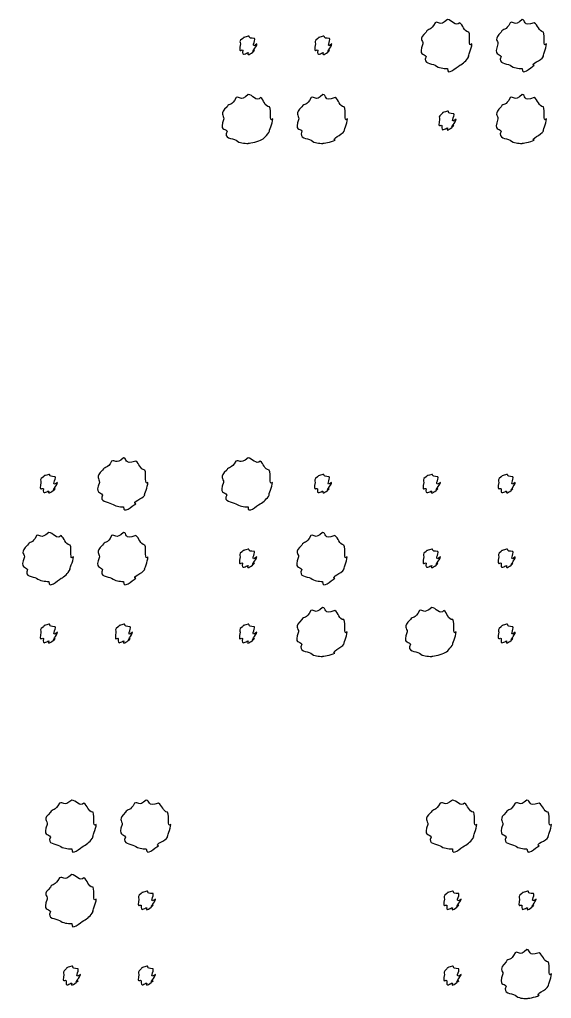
# Model space of a CAD drawing. Header units: millimetres. Extents: x -178 to -32, y 41 to 266.
# Drawn here: x -72.36 to -64.93, y 239.53 to 253.21 of the extents above; entities that cross this region are included whole.
import ezdxf

# ---------------------------------------------------------------- set-up
doc = ezdxf.new("R2010")
doc.units = ezdxf.units.MM
doc.layers.get('0').update_dxf_attribs({"linetype": 'CONTINUOUS'})

msp = doc.modelspace()

# ---------------------------------------------------------------- linework, layer by layer
at = {"color": 0}
for p, q in [((-66.3797, 253.214), (-66.3797, 253.214)), ((-65.338, 253.214), (-65.338, 253.214)), ((-69.1621, 252.983), (-69.1621, 252.983)), ((-68.1147, 252.983), (-68.1147, 252.983)), ((-69.1621, 252.167), (-69.1621, 252.167)), ((-68.12, 252.167), (-68.12, 252.167)), ((-65.338, 252.167), (-65.338, 252.167)), ((-66.3797, 251.936), (-66.3797, 251.936)), ((-70.9066, 247.088), (-70.9066, 247.088)), ((-69.166, 247.088), (-69.166, 247.088)), ((-71.9483, 246.856), (-71.9483, 246.856)), ((-68.1189, 246.856), (-68.1189, 246.856)), ((-66.6002, 246.856), (-66.6002, 246.856)), ((-65.5528, 246.856), (-65.5528, 246.856)), ((-71.9483, 246.046), (-71.9483, 246.046)), ((-70.9066, 246.046), (-70.9066, 246.046)), ((-68.1242, 246.046), (-68.1242, 246.046)), ((-69.166, 245.814), (-69.166, 245.814)), ((-66.6002, 245.814), (-66.6002, 245.814)), ((-65.5528, 245.814), (-65.5528, 245.814)), ((-68.1242, 244.999), (-68.1242, 244.999)), ((-66.6002, 244.999), (-66.6002, 244.999)), ((-71.9483, 244.767), (-71.9483, 244.767)), ((-70.9009, 244.767), (-70.9009, 244.767)), ((-69.166, 244.767), (-69.166, 244.767)), ((-65.5528, 244.767), (-65.5528, 244.767)), ((-71.6287, 242.307), (-71.6287, 242.307)), ((-70.587, 242.307), (-70.587, 242.307)), ((-66.3109, 242.307), (-66.3109, 242.307)), ((-65.2688, 242.307), (-65.2688, 242.307)), ((-71.6287, 241.265), (-71.6287, 241.265)), ((-70.5813, 241.034), (-70.5813, 241.034)), ((-66.3109, 241.034), (-66.3109, 241.034)), ((-65.2635, 241.034), (-65.2635, 241.034)), ((-65.2688, 240.218), (-65.2688, 240.218)), ((-71.6287, 239.987), (-71.6287, 239.987)), ((-70.5813, 239.987), (-70.5813, 239.987)), ((-66.3109, 239.987), (-66.3109, 239.987))]:
    msp.add_line(p, q, dxfattribs=at)
for points in [[(-66.3797, 253.214), (-66.5021, 253.107), (-66.4954, 253.199), (-66.5505, 253.17)], [(-66.2086, 253.17), (-66.2668, 253.107), (-66.3205, 253.214), (-66.3797, 253.214)], [(-65.338, 253.214), (-65.4509, 253.107), (-65.448, 253.199), (-65.5031, 253.17)], [(-65.1669, 253.17), (-65.338, 253.107), (-65.2787, 253.214), (-65.338, 253.214)], [(-66.5505, 253.17), (-66.6126, 253.049), (-66.6471, 253.096), (-66.6775, 253.038)], [(-66.082, 253.038), (-66.1607, 253.049), (-66.1564, 253.14), (-66.2086, 253.17)], [(-65.5031, 253.17), (-65.5613, 253.049), (-65.5997, 253.096), (-65.6301, 253.038)], [(-65.0402, 253.038), (-65.109, 253.049), (-65.1118, 253.14), (-65.1669, 253.17)], [(-69.239, 252.95), (-69.2997, 252.909), (-69.2722, 252.902), (-69.2722, 252.873)], [(-69.1621, 252.983), (-69.2556, 252.953), (-69.2171, 252.972), (-69.239, 252.95)], [(-69.0739, 252.95), (-69.1896, 252.953), (-69.1247, 252.983), (-69.1621, 252.983)], [(-69.0407, 252.873), (-69.1455, 252.791), (-69.0517, 252.928), (-69.0739, 252.95)], [(-68.1919, 252.95), (-68.2484, 252.909), (-68.2248, 252.902), (-68.2248, 252.873)], [(-68.1147, 252.983), (-68.2043, 252.953), (-68.1697, 252.972), (-68.1919, 252.95)], [(-68.0265, 252.95), (-68.138, 252.953), (-68.0773, 252.983), (-68.1147, 252.983)], [(-67.9933, 252.873), (-68.0939, 252.791), (-68.0043, 252.928), (-68.0265, 252.95)], [(-66.6775, 253.038), (-66.7889, 252.935), (-66.7216, 252.928), (-66.7216, 252.873)], [(-66.0379, 252.873), (-66.0986, 252.817), (-66.0516, 252.983), (-66.082, 253.038)], [(-65.6301, 253.038), (-65.7377, 252.935), (-65.6742, 252.928), (-65.6742, 252.873)], [(-64.9961, 252.873), (-65.0512, 252.817), (-65.0099, 252.983), (-65.0402, 253.038)], [(-69.2722, 252.873), (-69.2997, 252.725), (-69.2612, 252.807), (-69.239, 252.785)], [(-69.0739, 252.785), (-69.1455, 252.725), (-69.0407, 252.835), (-69.0407, 252.873)], [(-68.2248, 252.873), (-68.2484, 252.725), (-68.2138, 252.807), (-68.1919, 252.785)], [(-68.0265, 252.785), (-68.0939, 252.725), (-67.9933, 252.835), (-67.9933, 252.873)], [(-66.7216, 252.873), (-66.7889, 252.699), (-66.7064, 252.752), (-66.6775, 252.696)], [(-66.082, 252.696), (-66.0986, 252.699), (-66.0379, 252.809), (-66.0379, 252.873)], [(-65.6742, 252.873), (-65.7377, 252.699), (-65.659, 252.752), (-65.6301, 252.696)], [(-65.0402, 252.696), (-65.0512, 252.699), (-64.9961, 252.809), (-64.9961, 252.873)], [(-69.239, 252.785), (-69.2556, 252.681), (-69.191, 252.752), (-69.1621, 252.752)], [(-69.1621, 252.752), (-69.1896, 252.681), (-69.0958, 252.762), (-69.0739, 252.785)], [(-68.1919, 252.785), (-68.2043, 252.681), (-68.1436, 252.752), (-68.1147, 252.752)], [(-68.1147, 252.752), (-68.138, 252.681), (-68.0484, 252.762), (-68.0265, 252.785)], [(-66.6775, 252.696), (-66.7297, 252.593), (-66.6055, 252.604), (-66.5505, 252.575)], [(-66.2086, 252.575), (-66.1607, 252.593), (-66.1151, 252.644), (-66.082, 252.696)], [(-65.6301, 252.696), (-65.6795, 252.593), (-65.5585, 252.604), (-65.5031, 252.575)], [(-65.1669, 252.575), (-65.2276, 252.593), (-65.0692, 252.644), (-65.0402, 252.696)], [(-66.5505, 252.575), (-66.5021, 252.534), (-66.4376, 252.531), (-66.3797, 252.531)], [(-66.3797, 252.531), (-66.385, 252.417), (-66.264, 252.545), (-66.2086, 252.575)], [(-65.5031, 252.575), (-65.4509, 252.534), (-65.393, 252.531), (-65.338, 252.531)], [(-65.338, 252.531), (-65.338, 252.417), (-65.2223, 252.545), (-65.1669, 252.575)], [(-69.3328, 252.123), (-69.3949, 251.998), (-69.4291, 252.052), (-69.4595, 251.996)], [(-69.1621, 252.167), (-69.2845, 252.057), (-69.2778, 252.152), (-69.3328, 252.123)], [(-68.991, 252.123), (-69.0488, 252.057), (-69.1028, 252.167), (-69.1621, 252.167)], [(-68.8643, 251.996), (-68.9427, 251.998), (-68.9388, 252.093), (-68.991, 252.123)], [(-68.2854, 252.123), (-68.3433, 251.998), (-68.3821, 252.052), (-68.4124, 251.996)], [(-68.12, 252.167), (-68.2332, 252.057), (-68.2304, 252.152), (-68.2854, 252.123)], [(-67.9492, 252.123), (-68.12, 252.057), (-68.0607, 252.167), (-68.12, 252.167)], [(-67.8226, 251.996), (-67.8914, 251.998), (-67.8942, 252.093), (-67.9492, 252.123)], [(-65.5031, 252.123), (-65.5613, 251.998), (-65.5997, 252.052), (-65.6301, 251.996)], [(-65.338, 252.167), (-65.4509, 252.057), (-65.448, 252.152), (-65.5031, 252.123)], [(-65.1669, 252.123), (-65.338, 252.057), (-65.2787, 252.167), (-65.338, 252.167)], [(-65.0402, 251.996), (-65.109, 251.998), (-65.1118, 252.093), (-65.1669, 252.123)], [(-69.4595, 251.996), (-69.5713, 251.888), (-69.5036, 251.883), (-69.5036, 251.825)], [(-68.8202, 251.825), (-68.8809, 251.77), (-68.834, 251.941), (-68.8643, 251.996)], [(-68.4124, 251.996), (-68.5197, 251.888), (-68.4565, 251.883), (-68.4565, 251.825)], [(-67.7785, 251.825), (-67.8335, 251.77), (-67.7923, 251.941), (-67.8226, 251.996)], [(-65.6301, 251.996), (-65.7377, 251.888), (-65.6742, 251.883), (-65.6742, 251.825)], [(-64.9961, 251.825), (-65.0512, 251.77), (-65.0099, 251.941), (-65.0402, 251.996)], [(-66.457, 251.897), (-66.5173, 251.854), (-66.4898, 251.849), (-66.4898, 251.82)], [(-66.3797, 251.936), (-66.4732, 251.903), (-66.4348, 251.922), (-66.457, 251.897)], [(-66.2915, 251.897), (-66.4072, 251.903), (-66.3423, 251.936), (-66.3797, 251.936)], [(-66.2584, 251.82), (-66.3631, 251.737), (-66.2693, 251.875), (-66.2915, 251.897)], [(-69.5036, 251.825), (-69.5713, 251.649), (-69.4884, 251.706), (-69.4595, 251.655)], [(-68.8643, 251.655), (-68.8809, 251.649), (-68.8202, 251.762), (-68.8202, 251.825)], [(-68.4565, 251.825), (-68.5197, 251.649), (-68.4414, 251.706), (-68.4124, 251.655)], [(-67.8226, 251.655), (-67.8335, 251.649), (-67.7785, 251.762), (-67.7785, 251.825)], [(-66.4898, 251.82), (-66.5173, 251.674), (-66.4789, 251.757), (-66.457, 251.732)], [(-66.457, 251.732), (-66.4732, 251.627), (-66.4087, 251.699), (-66.3797, 251.699)], [(-66.3797, 251.699), (-66.4072, 251.627), (-66.3134, 251.71), (-66.2915, 251.732)], [(-66.2915, 251.732), (-66.3631, 251.674), (-66.2584, 251.787), (-66.2584, 251.82)], [(-65.6742, 251.825), (-65.7377, 251.649), (-65.659, 251.706), (-65.6301, 251.655)], [(-65.0402, 251.655), (-65.0512, 251.649), (-64.9961, 251.762), (-64.9961, 251.825)], [(-69.4595, 251.655), (-69.512, 251.546), (-69.3879, 251.561), (-69.3328, 251.528)], [(-68.991, 251.528), (-68.9427, 251.546), (-68.8975, 251.602), (-68.8643, 251.655)], [(-68.4124, 251.655), (-68.4618, 251.546), (-68.3405, 251.561), (-68.2854, 251.528)], [(-67.9492, 251.528), (-68.0099, 251.546), (-67.8515, 251.602), (-67.8226, 251.655)], [(-65.6301, 251.655), (-65.6795, 251.546), (-65.5585, 251.561), (-65.5031, 251.528)], [(-65.1669, 251.528), (-65.2276, 251.546), (-65.0692, 251.602), (-65.0402, 251.655)], [(-69.3328, 251.528), (-69.2845, 251.484), (-69.2199, 251.484), (-69.1621, 251.484)], [(-69.1621, 251.484), (-69.1674, 251.484), (-69.046, 251.497), (-68.991, 251.528)], [(-68.2854, 251.528), (-68.2332, 251.484), (-68.1754, 251.484), (-68.12, 251.484)], [(-68.12, 251.484), (-68.12, 251.484), (-68.0043, 251.497), (-67.9492, 251.528)], [(-65.5031, 251.528), (-65.4509, 251.484), (-65.393, 251.484), (-65.338, 251.484)], [(-65.338, 251.484), (-65.338, 251.484), (-65.2223, 251.497), (-65.1669, 251.528)], [(-71.072, 247.044), (-71.1299, 246.928), (-71.1683, 246.972), (-71.1987, 246.917)], [(-70.9066, 247.088), (-71.0195, 246.986), (-71.0166, 247.072), (-71.072, 247.044)], [(-70.7355, 247.044), (-70.9066, 246.986), (-70.8473, 247.088), (-70.9066, 247.088)], [(-70.6088, 246.917), (-70.6776, 246.928), (-70.6804, 247.013), (-70.7355, 247.044)], [(-69.3371, 247.044), (-69.3988, 246.928), (-69.4334, 246.972), (-69.4637, 246.917)], [(-69.166, 247.088), (-69.2887, 246.986), (-69.2817, 247.072), (-69.3371, 247.044)], [(-68.9952, 247.044), (-69.0531, 246.986), (-69.1067, 247.088), (-69.166, 247.088)], [(-68.8686, 246.917), (-68.9469, 246.928), (-68.9427, 247.013), (-68.9952, 247.044)], [(-71.1987, 246.917), (-71.3063, 246.818), (-71.2428, 246.804), (-71.2428, 246.746)], [(-70.5647, 246.746), (-70.6198, 246.699), (-70.5785, 246.862), (-70.6088, 246.917)], [(-69.4637, 246.917), (-69.5752, 246.818), (-69.5078, 246.804), (-69.5078, 246.746)], [(-68.8245, 246.746), (-68.8848, 246.699), (-68.8382, 246.862), (-68.8686, 246.917)], [(-72.0256, 246.823), (-72.0863, 246.787), (-72.0584, 246.775), (-72.0584, 246.746)], [(-71.9483, 246.856), (-72.0422, 246.832), (-72.0034, 246.845), (-72.0256, 246.823)], [(-71.8601, 246.823), (-71.9758, 246.832), (-71.9113, 246.856), (-71.9483, 246.856)], [(-71.827, 246.746), (-71.9317, 246.67), (-71.8379, 246.801), (-71.8601, 246.823)], [(-68.1958, 246.823), (-68.2523, 246.787), (-68.229, 246.775), (-68.229, 246.746)], [(-68.1189, 246.856), (-68.2082, 246.832), (-68.174, 246.845), (-68.1958, 246.823)], [(-68.0307, 246.823), (-68.1422, 246.832), (-68.0815, 246.856), (-68.1189, 246.856)], [(-67.9976, 246.746), (-68.0981, 246.67), (-68.0085, 246.801), (-68.0307, 246.823)], [(-66.6775, 246.823), (-66.7378, 246.787), (-66.7103, 246.775), (-66.7103, 246.746)], [(-66.6002, 246.856), (-66.6937, 246.832), (-66.6552, 246.845), (-66.6775, 246.823)], [(-66.512, 246.823), (-66.6277, 246.832), (-66.5628, 246.856), (-66.6002, 246.856)], [(-66.4789, 246.746), (-66.5836, 246.67), (-66.4898, 246.801), (-66.512, 246.823)], [(-65.6301, 246.823), (-65.6865, 246.787), (-65.6632, 246.775), (-65.6632, 246.746)], [(-65.5528, 246.856), (-65.6424, 246.832), (-65.6078, 246.845), (-65.6301, 246.823)], [(-65.4646, 246.823), (-65.5761, 246.832), (-65.5158, 246.856), (-65.5528, 246.856)], [(-65.4315, 246.746), (-65.532, 246.67), (-65.4427, 246.801), (-65.4646, 246.823)], [(-72.0584, 246.746), (-72.0863, 246.604), (-72.0475, 246.68), (-72.0256, 246.658)], [(-72.0256, 246.658), (-72.0422, 246.56), (-71.9772, 246.625), (-71.9483, 246.625)], [(-71.9483, 246.625), (-71.9758, 246.56), (-71.882, 246.636), (-71.8601, 246.658)], [(-71.8601, 246.658), (-71.9317, 246.604), (-71.827, 246.709), (-71.827, 246.746)], [(-71.2428, 246.746), (-71.3063, 246.578), (-71.2276, 246.625), (-71.1987, 246.57)], [(-70.6088, 246.57), (-70.6198, 246.578), (-70.5647, 246.683), (-70.5647, 246.746)], [(-69.5078, 246.746), (-69.5752, 246.578), (-69.4926, 246.625), (-69.4637, 246.57)], [(-68.8686, 246.57), (-68.8848, 246.578), (-68.8245, 246.683), (-68.8245, 246.746)], [(-68.229, 246.746), (-68.2523, 246.604), (-68.218, 246.68), (-68.1958, 246.658)], [(-68.1958, 246.658), (-68.2082, 246.56), (-68.1478, 246.625), (-68.1189, 246.625)], [(-68.1189, 246.625), (-68.1422, 246.56), (-68.0526, 246.636), (-68.0307, 246.658)], [(-68.0307, 246.658), (-68.0981, 246.604), (-67.9976, 246.709), (-67.9976, 246.746)], [(-66.7103, 246.746), (-66.7378, 246.604), (-66.6993, 246.68), (-66.6775, 246.658)], [(-66.6775, 246.658), (-66.6937, 246.56), (-66.6291, 246.625), (-66.6002, 246.625)], [(-66.6002, 246.625), (-66.6277, 246.56), (-66.5339, 246.636), (-66.512, 246.658)], [(-66.512, 246.658), (-66.5836, 246.604), (-66.4789, 246.709), (-66.4789, 246.746)], [(-65.6632, 246.746), (-65.6865, 246.604), (-65.6519, 246.68), (-65.6301, 246.658)], [(-65.6301, 246.658), (-65.6424, 246.56), (-65.5817, 246.625), (-65.5528, 246.625)], [(-65.5528, 246.625), (-65.5761, 246.56), (-65.4868, 246.636), (-65.4646, 246.658)], [(-65.4646, 246.658), (-65.532, 246.604), (-65.4315, 246.709), (-65.4315, 246.746)], [(-71.1987, 246.57), (-71.2484, 246.472), (-71.1271, 246.477), (-71.072, 246.448)], [(-70.7355, 246.448), (-70.7962, 246.472), (-70.6378, 246.517), (-70.6088, 246.57)], [(-69.4637, 246.57), (-69.5159, 246.472), (-69.3921, 246.477), (-69.3371, 246.448)], [(-68.9952, 246.448), (-68.9469, 246.472), (-68.9014, 246.517), (-68.8686, 246.57)], [(-71.072, 246.448), (-71.0195, 246.412), (-70.9616, 246.404), (-70.9066, 246.404)], [(-70.9066, 246.404), (-70.9066, 246.295), (-70.7909, 246.418), (-70.7355, 246.448)], [(-69.3371, 246.448), (-69.2887, 246.412), (-69.2238, 246.404), (-69.166, 246.404)], [(-69.166, 246.404), (-69.1716, 246.295), (-69.0503, 246.418), (-68.9952, 246.448)], [(-72.1191, 246.002), (-72.1812, 245.88), (-72.2157, 245.927), (-72.2461, 245.87)], [(-71.9483, 246.046), (-72.0711, 245.938), (-72.064, 246.031), (-72.1191, 246.002)], [(-71.7776, 246.002), (-71.8354, 245.938), (-71.8891, 246.046), (-71.9483, 246.046)], [(-71.6506, 245.87), (-71.7292, 245.88), (-71.725, 245.971), (-71.7776, 246.002)], [(-71.072, 246.002), (-71.1299, 245.88), (-71.1683, 245.927), (-71.1987, 245.87)], [(-70.9066, 246.046), (-71.0195, 245.938), (-71.0166, 246.031), (-71.072, 246.002)], [(-70.7355, 246.002), (-70.9066, 245.938), (-70.8473, 246.046), (-70.9066, 246.046)], [(-70.6088, 245.87), (-70.6776, 245.88), (-70.6804, 245.971), (-70.7355, 246.002)], [(-68.2897, 246.002), (-68.3475, 245.88), (-68.386, 245.927), (-68.4163, 245.87)], [(-68.1242, 246.046), (-68.2371, 245.938), (-68.2346, 246.031), (-68.2897, 246.002)], [(-67.9535, 246.002), (-68.1242, 245.938), (-68.0649, 246.046), (-68.1242, 246.046)], [(-67.8265, 245.87), (-67.8956, 245.88), (-67.8984, 245.971), (-67.9535, 246.002)], [(-72.2461, 245.87), (-72.3575, 245.766), (-72.2902, 245.759), (-72.2902, 245.704)], [(-71.6065, 245.704), (-71.6672, 245.649), (-71.6202, 245.814), (-71.6506, 245.87)], [(-71.1987, 245.87), (-71.3063, 245.766), (-71.2428, 245.759), (-71.2428, 245.704)], [(-70.5647, 245.704), (-70.6198, 245.649), (-70.5785, 245.814), (-70.6088, 245.87)], [(-69.166, 245.814), (-69.2598, 245.784), (-69.2214, 245.804), (-69.2432, 245.781)], [(-69.0778, 245.781), (-69.1935, 245.784), (-69.1289, 245.814), (-69.166, 245.814)], [(-68.4163, 245.87), (-68.5239, 245.766), (-68.4604, 245.759), (-68.4604, 245.704)], [(-67.7824, 245.704), (-67.8378, 245.649), (-67.7961, 245.814), (-67.8265, 245.87)], [(-66.6002, 245.814), (-66.6937, 245.784), (-66.6552, 245.804), (-66.6775, 245.781)], [(-66.512, 245.781), (-66.6277, 245.784), (-66.5628, 245.814), (-66.6002, 245.814)], [(-65.5528, 245.814), (-65.6424, 245.784), (-65.6078, 245.804), (-65.6301, 245.781)], [(-65.4646, 245.781), (-65.5761, 245.784), (-65.5158, 245.814), (-65.5528, 245.814)], [(-72.2902, 245.704), (-72.3575, 245.531), (-72.275, 245.583), (-72.2461, 245.528)], [(-71.6506, 245.528), (-71.6672, 245.531), (-71.6065, 245.641), (-71.6065, 245.704)], [(-71.2428, 245.704), (-71.3063, 245.531), (-71.2276, 245.583), (-71.1987, 245.528)], [(-70.6088, 245.528), (-70.6198, 245.531), (-70.5647, 245.641), (-70.5647, 245.704)], [(-69.2432, 245.781), (-69.3039, 245.74), (-69.2764, 245.733), (-69.2764, 245.704)], [(-69.2764, 245.704), (-69.3039, 245.557), (-69.2654, 245.638), (-69.2432, 245.616)], [(-69.045, 245.704), (-69.1494, 245.623), (-69.0559, 245.759), (-69.0778, 245.781)], [(-69.0778, 245.616), (-69.1494, 245.557), (-69.045, 245.667), (-69.045, 245.704)], [(-68.4604, 245.704), (-68.5239, 245.531), (-68.4452, 245.583), (-68.4163, 245.528)], [(-67.8265, 245.528), (-67.8378, 245.531), (-67.7824, 245.641), (-67.7824, 245.704)], [(-66.6775, 245.781), (-66.7378, 245.74), (-66.7103, 245.733), (-66.7103, 245.704)], [(-66.7103, 245.704), (-66.7378, 245.557), (-66.6993, 245.638), (-66.6775, 245.616)], [(-66.4789, 245.704), (-66.5836, 245.623), (-66.4898, 245.759), (-66.512, 245.781)], [(-66.512, 245.616), (-66.5836, 245.557), (-66.4789, 245.667), (-66.4789, 245.704)], [(-65.6301, 245.781), (-65.6865, 245.74), (-65.6632, 245.733), (-65.6632, 245.704)], [(-65.6632, 245.704), (-65.6865, 245.557), (-65.6519, 245.638), (-65.6301, 245.616)], [(-65.4315, 245.704), (-65.532, 245.623), (-65.4427, 245.759), (-65.4646, 245.781)], [(-65.4646, 245.616), (-65.532, 245.557), (-65.4315, 245.667), (-65.4315, 245.704)], [(-69.2432, 245.616), (-69.2598, 245.513), (-69.1949, 245.583), (-69.166, 245.583)], [(-69.166, 245.583), (-69.1935, 245.513), (-69.1, 245.594), (-69.0778, 245.616)], [(-66.6775, 245.616), (-66.6937, 245.513), (-66.6291, 245.583), (-66.6002, 245.583)], [(-66.6002, 245.583), (-66.6277, 245.513), (-66.5339, 245.594), (-66.512, 245.616)], [(-65.6301, 245.616), (-65.6424, 245.513), (-65.5817, 245.583), (-65.5528, 245.583)], [(-65.5528, 245.583), (-65.5761, 245.513), (-65.4868, 245.594), (-65.4646, 245.616)], [(-72.2461, 245.528), (-72.2983, 245.424), (-72.1745, 245.436), (-72.1191, 245.407)], [(-72.1191, 245.407), (-72.0711, 245.365), (-72.0062, 245.363), (-71.9483, 245.363)], [(-71.9483, 245.363), (-71.954, 245.248), (-71.8326, 245.376), (-71.7776, 245.407)], [(-71.7776, 245.407), (-71.7292, 245.424), (-71.6837, 245.475), (-71.6506, 245.528)], [(-71.1987, 245.528), (-71.2484, 245.424), (-71.1271, 245.436), (-71.072, 245.407)], [(-71.072, 245.407), (-71.0195, 245.365), (-70.9616, 245.363), (-70.9066, 245.363)], [(-70.9066, 245.363), (-70.9066, 245.248), (-70.7909, 245.376), (-70.7355, 245.407)], [(-70.7355, 245.407), (-70.7962, 245.424), (-70.6378, 245.475), (-70.6088, 245.528)], [(-68.4163, 245.528), (-68.4661, 245.424), (-68.3447, 245.436), (-68.2897, 245.407)], [(-68.2897, 245.407), (-68.2371, 245.365), (-68.1792, 245.363), (-68.1242, 245.363)], [(-68.1242, 245.363), (-68.1242, 245.248), (-68.0085, 245.376), (-67.9535, 245.407)], [(-67.9535, 245.407), (-68.0141, 245.424), (-67.8554, 245.475), (-67.8265, 245.528)], [(-68.1242, 244.999), (-68.2371, 244.888), (-68.2346, 244.983), (-68.2897, 244.954)], [(-67.9535, 244.954), (-68.1242, 244.888), (-68.0649, 244.999), (-68.1242, 244.999)], [(-66.6002, 244.999), (-66.7226, 244.888), (-66.7159, 244.983), (-66.771, 244.954)], [(-66.4291, 244.954), (-66.4873, 244.888), (-66.5409, 244.999), (-66.6002, 244.999)], [(-68.2897, 244.954), (-68.3475, 244.829), (-68.386, 244.883), (-68.4163, 244.828)], [(-67.8265, 244.828), (-67.8956, 244.829), (-67.8984, 244.924), (-67.9535, 244.954)], [(-66.771, 244.954), (-66.833, 244.829), (-66.8676, 244.883), (-66.898, 244.828)], [(-66.3025, 244.828), (-66.3811, 244.829), (-66.3769, 244.924), (-66.4291, 244.954)], [(-72.0256, 244.729), (-72.0863, 244.686), (-72.0584, 244.68), (-72.0584, 244.651)], [(-71.9483, 244.767), (-72.0422, 244.734), (-72.0034, 244.753), (-72.0256, 244.729)], [(-71.8601, 244.729), (-71.9758, 244.734), (-71.9113, 244.767), (-71.9483, 244.767)], [(-71.827, 244.651), (-71.9317, 244.569), (-71.8379, 244.706), (-71.8601, 244.729)], [(-70.9782, 244.729), (-71.0346, 244.686), (-71.0113, 244.68), (-71.0113, 244.651)], [(-70.9009, 244.767), (-70.9905, 244.734), (-70.956, 244.753), (-70.9782, 244.729)], [(-70.8127, 244.729), (-70.9246, 244.734), (-70.8639, 244.767), (-70.9009, 244.767)], [(-70.7796, 244.651), (-70.8805, 244.569), (-70.7909, 244.706), (-70.8127, 244.729)], [(-69.2432, 244.729), (-69.3039, 244.686), (-69.2764, 244.68), (-69.2764, 244.651)], [(-69.166, 244.767), (-69.2598, 244.734), (-69.2214, 244.753), (-69.2432, 244.729)], [(-69.0778, 244.729), (-69.1935, 244.734), (-69.1289, 244.767), (-69.166, 244.767)], [(-69.045, 244.651), (-69.1494, 244.569), (-69.0559, 244.706), (-69.0778, 244.729)], [(-68.4163, 244.828), (-68.5239, 244.719), (-68.4604, 244.715), (-68.4604, 244.657)], [(-67.7824, 244.657), (-67.8378, 244.602), (-67.7961, 244.773), (-67.8265, 244.828)], [(-66.898, 244.828), (-67.0094, 244.719), (-66.9421, 244.715), (-66.9421, 244.657)], [(-66.2584, 244.657), (-66.319, 244.602), (-66.2721, 244.773), (-66.3025, 244.828)], [(-65.6301, 244.729), (-65.6865, 244.686), (-65.6632, 244.68), (-65.6632, 244.651)], [(-65.5528, 244.767), (-65.6424, 244.734), (-65.6078, 244.753), (-65.6301, 244.729)], [(-65.4646, 244.729), (-65.5761, 244.734), (-65.5158, 244.767), (-65.5528, 244.767)], [(-65.4315, 244.651), (-65.532, 244.569), (-65.4427, 244.706), (-65.4646, 244.729)], [(-72.0584, 244.651), (-72.0863, 244.505), (-72.0475, 244.588), (-72.0256, 244.563)], [(-71.8601, 244.563), (-71.9317, 244.505), (-71.827, 244.618), (-71.827, 244.651)], [(-71.0113, 244.651), (-71.0346, 244.505), (-71.0001, 244.588), (-70.9782, 244.563)], [(-70.8127, 244.563), (-70.8805, 244.505), (-70.7796, 244.618), (-70.7796, 244.651)], [(-69.2764, 244.651), (-69.3039, 244.505), (-69.2654, 244.588), (-69.2432, 244.563)], [(-69.0778, 244.563), (-69.1494, 244.505), (-69.045, 244.618), (-69.045, 244.651)], [(-68.4604, 244.657), (-68.5239, 244.481), (-68.4452, 244.537), (-68.4163, 244.486)], [(-67.8265, 244.486), (-67.8378, 244.481), (-67.7824, 244.594), (-67.7824, 244.657)], [(-66.9421, 244.657), (-67.0094, 244.481), (-66.9269, 244.537), (-66.898, 244.486)], [(-66.3025, 244.486), (-66.319, 244.481), (-66.2584, 244.594), (-66.2584, 244.657)], [(-65.6632, 244.651), (-65.6865, 244.505), (-65.6519, 244.588), (-65.6301, 244.563)], [(-65.4646, 244.563), (-65.532, 244.505), (-65.4315, 244.618), (-65.4315, 244.651)], [(-72.0256, 244.563), (-72.0422, 244.458), (-71.9772, 244.53), (-71.9483, 244.53)], [(-71.9483, 244.53), (-71.9758, 244.458), (-71.882, 244.541), (-71.8601, 244.563)], [(-70.9782, 244.563), (-70.9905, 244.458), (-70.9299, 244.53), (-70.9009, 244.53)], [(-70.9009, 244.53), (-70.9246, 244.458), (-70.835, 244.541), (-70.8127, 244.563)], [(-69.2432, 244.563), (-69.2598, 244.458), (-69.1949, 244.53), (-69.166, 244.53)], [(-69.166, 244.53), (-69.1935, 244.458), (-69.1, 244.541), (-69.0778, 244.563)], [(-68.4163, 244.486), (-68.4661, 244.377), (-68.3447, 244.392), (-68.2897, 244.359)], [(-67.9535, 244.359), (-68.0141, 244.377), (-67.8554, 244.434), (-67.8265, 244.486)], [(-66.898, 244.486), (-66.9502, 244.377), (-66.826, 244.392), (-66.771, 244.359)], [(-66.4291, 244.359), (-66.3811, 244.377), (-66.3356, 244.434), (-66.3025, 244.486)], [(-65.6301, 244.563), (-65.6424, 244.458), (-65.5817, 244.53), (-65.5528, 244.53)], [(-65.5528, 244.53), (-65.5761, 244.458), (-65.4868, 244.541), (-65.4646, 244.563)], [(-68.2897, 244.359), (-68.2371, 244.315), (-68.1792, 244.315), (-68.1242, 244.315)], [(-68.1242, 244.315), (-68.1242, 244.315), (-68.0085, 244.329), (-67.9535, 244.359)], [(-66.771, 244.359), (-66.7226, 244.315), (-66.6581, 244.315), (-66.6002, 244.315)], [(-66.6002, 244.315), (-66.6055, 244.315), (-66.4845, 244.329), (-66.4291, 244.359)], [(-71.7995, 242.263), (-71.8615, 242.147), (-71.8961, 242.191), (-71.9261, 242.136)], [(-71.6287, 242.307), (-71.7511, 242.205), (-71.7444, 242.292), (-71.7995, 242.263)], [(-71.4576, 242.263), (-71.5155, 242.205), (-71.5694, 242.307), (-71.6287, 242.307)], [(-71.331, 242.136), (-71.4096, 242.147), (-71.4054, 242.233), (-71.4576, 242.263)], [(-70.7521, 242.263), (-70.8099, 242.147), (-70.8487, 242.191), (-70.8791, 242.136)], [(-70.587, 242.307), (-70.6998, 242.205), (-70.697, 242.292), (-70.7521, 242.263)], [(-70.4159, 242.263), (-70.587, 242.205), (-70.5277, 242.307), (-70.587, 242.307)], [(-70.2892, 242.136), (-70.358, 242.147), (-70.3608, 242.233), (-70.4159, 242.263)], [(-66.4817, 242.263), (-66.5438, 242.147), (-66.578, 242.191), (-66.6083, 242.136)], [(-66.3109, 242.307), (-66.4333, 242.205), (-66.4266, 242.292), (-66.4817, 242.263)], [(-66.1398, 242.263), (-66.1977, 242.205), (-66.2517, 242.307), (-66.3109, 242.307)], [(-66.0132, 242.136), (-66.0915, 242.147), (-66.0876, 242.233), (-66.1398, 242.263)], [(-65.4343, 242.263), (-65.4921, 242.147), (-65.5309, 242.191), (-65.5613, 242.136)], [(-65.2688, 242.307), (-65.3821, 242.205), (-65.3792, 242.292), (-65.4343, 242.263)], [(-65.0981, 242.263), (-65.2688, 242.205), (-65.2096, 242.307), (-65.2688, 242.307)], [(-64.9714, 242.136), (-65.0402, 242.147), (-65.043, 242.233), (-65.0981, 242.263)], [(-71.9261, 242.136), (-72.0379, 242.037), (-71.9702, 242.024), (-71.9702, 241.966)], [(-71.2869, 241.966), (-71.3475, 241.919), (-71.3006, 242.081), (-71.331, 242.136)], [(-70.8791, 242.136), (-70.9863, 242.037), (-70.9232, 242.024), (-70.9232, 241.966)], [(-70.2451, 241.966), (-70.3001, 241.919), (-70.2589, 242.081), (-70.2892, 242.136)], [(-66.6083, 242.136), (-66.7202, 242.037), (-66.6524, 242.024), (-66.6524, 241.966)], [(-65.9691, 241.966), (-66.0298, 241.919), (-65.9828, 242.081), (-66.0132, 242.136)], [(-65.5613, 242.136), (-65.6685, 242.037), (-65.6054, 242.024), (-65.6054, 241.966)], [(-64.9273, 241.966), (-64.9824, 241.919), (-64.9411, 242.081), (-64.9714, 242.136)], [(-71.9702, 241.966), (-72.0379, 241.797), (-71.9554, 241.844), (-71.9261, 241.789)], [(-71.331, 241.789), (-71.3475, 241.797), (-71.2869, 241.902), (-71.2869, 241.966)], [(-70.9232, 241.966), (-70.9863, 241.797), (-70.908, 241.844), (-70.8791, 241.789)], [(-70.2892, 241.789), (-70.3001, 241.797), (-70.2451, 241.902), (-70.2451, 241.966)], [(-66.6524, 241.966), (-66.7202, 241.797), (-66.6373, 241.844), (-66.6083, 241.789)], [(-66.0132, 241.789), (-66.0298, 241.797), (-65.9691, 241.902), (-65.9691, 241.966)], [(-65.6054, 241.966), (-65.6685, 241.797), (-65.5902, 241.844), (-65.5613, 241.789)], [(-64.9714, 241.789), (-64.9824, 241.797), (-64.9273, 241.902), (-64.9273, 241.966)], [(-71.9261, 241.789), (-71.9787, 241.691), (-71.8545, 241.697), (-71.7995, 241.668)], [(-71.4576, 241.668), (-71.4096, 241.691), (-71.3641, 241.737), (-71.331, 241.789)], [(-70.8791, 241.789), (-70.9284, 241.691), (-70.8074, 241.697), (-70.7521, 241.668)], [(-70.4159, 241.668), (-70.4765, 241.691), (-70.3181, 241.737), (-70.2892, 241.789)], [(-66.6083, 241.789), (-66.6609, 241.691), (-66.5367, 241.697), (-66.4817, 241.668)], [(-66.1398, 241.668), (-66.0915, 241.691), (-66.0464, 241.737), (-66.0132, 241.789)], [(-65.5613, 241.789), (-65.6107, 241.691), (-65.4893, 241.697), (-65.4343, 241.668)], [(-65.0981, 241.668), (-65.1588, 241.691), (-65.0004, 241.737), (-64.9714, 241.789)], [(-71.7995, 241.668), (-71.7511, 241.632), (-71.6866, 241.624), (-71.6287, 241.624)], [(-71.6287, 241.624), (-71.634, 241.515), (-71.513, 241.638), (-71.4576, 241.668)], [(-70.7521, 241.668), (-70.6998, 241.632), (-70.642, 241.624), (-70.587, 241.624)], [(-70.587, 241.624), (-70.587, 241.515), (-70.4709, 241.638), (-70.4159, 241.668)], [(-66.4817, 241.668), (-66.4333, 241.632), (-66.3688, 241.624), (-66.3109, 241.624)], [(-66.3109, 241.624), (-66.3162, 241.515), (-66.1949, 241.638), (-66.1398, 241.668)], [(-65.4343, 241.668), (-65.3821, 241.632), (-65.3242, 241.624), (-65.2688, 241.624)], [(-65.2688, 241.624), (-65.2688, 241.515), (-65.1531, 241.638), (-65.0981, 241.668)], [(-71.7995, 241.221), (-71.8615, 241.1), (-71.8961, 241.147), (-71.9261, 241.089)], [(-71.6287, 241.265), (-71.7511, 241.158), (-71.7444, 241.25), (-71.7995, 241.221)], [(-71.4576, 241.221), (-71.5155, 241.158), (-71.5694, 241.265), (-71.6287, 241.265)], [(-71.331, 241.089), (-71.4096, 241.1), (-71.4054, 241.191), (-71.4576, 241.221)], [(-71.9261, 241.089), (-72.0379, 240.986), (-71.9702, 240.979), (-71.9702, 240.924)], [(-71.2869, 240.924), (-71.3475, 240.869), (-71.3006, 241.034), (-71.331, 241.089)], [(-70.5813, 241.034), (-70.6709, 241.004), (-70.6363, 241.023), (-70.6586, 241.001)], [(-70.4931, 241.001), (-70.6046, 241.004), (-70.5443, 241.034), (-70.5813, 241.034)], [(-66.3109, 241.034), (-66.4044, 241.004), (-66.366, 241.023), (-66.3878, 241.001)], [(-66.2227, 241.001), (-66.3385, 241.004), (-66.2735, 241.034), (-66.3109, 241.034)], [(-65.2635, 241.034), (-65.3531, 241.004), (-65.3186, 241.023), (-65.3408, 241.001)], [(-65.1753, 241.001), (-65.2868, 241.004), (-65.2261, 241.034), (-65.2635, 241.034)], [(-71.9702, 240.924), (-72.0379, 240.75), (-71.9554, 240.803), (-71.9261, 240.748)], [(-71.331, 240.748), (-71.3475, 240.75), (-71.2869, 240.86), (-71.2869, 240.924)], [(-70.6586, 241.001), (-70.715, 240.96), (-70.6914, 240.953), (-70.6914, 240.924)], [(-70.6914, 240.924), (-70.715, 240.776), (-70.6804, 240.858), (-70.6586, 240.836)], [(-70.46, 240.924), (-70.5605, 240.842), (-70.4709, 240.979), (-70.4931, 241.001)], [(-70.4931, 240.836), (-70.5605, 240.776), (-70.46, 240.887), (-70.46, 240.924)], [(-66.3878, 241.001), (-66.4485, 240.96), (-66.421, 240.953), (-66.421, 240.924)], [(-66.421, 240.924), (-66.4485, 240.776), (-66.4101, 240.858), (-66.3878, 240.836)], [(-66.1896, 240.924), (-66.2944, 240.842), (-66.2005, 240.979), (-66.2227, 241.001)], [(-66.2227, 240.836), (-66.2944, 240.776), (-66.1896, 240.887), (-66.1896, 240.924)], [(-65.3408, 241.001), (-65.3972, 240.96), (-65.3736, 240.953), (-65.3736, 240.924)], [(-65.3736, 240.924), (-65.3972, 240.776), (-65.3627, 240.858), (-65.3408, 240.836)], [(-65.1422, 240.924), (-65.2427, 240.842), (-65.1531, 240.979), (-65.1753, 241.001)], [(-65.1753, 240.836), (-65.2427, 240.776), (-65.1422, 240.887), (-65.1422, 240.924)], [(-70.6586, 240.836), (-70.6709, 240.732), (-70.6102, 240.803), (-70.5813, 240.803)], [(-70.5813, 240.803), (-70.6046, 240.732), (-70.515, 240.814), (-70.4931, 240.836)], [(-66.3878, 240.836), (-66.4044, 240.732), (-66.3399, 240.803), (-66.3109, 240.803)], [(-66.3109, 240.803), (-66.3385, 240.732), (-66.2446, 240.814), (-66.2227, 240.836)], [(-65.3408, 240.836), (-65.3531, 240.732), (-65.2925, 240.803), (-65.2635, 240.803)], [(-65.2635, 240.803), (-65.2868, 240.732), (-65.1972, 240.814), (-65.1753, 240.836)], [(-71.9261, 240.748), (-71.9787, 240.644), (-71.8545, 240.655), (-71.7995, 240.626)], [(-71.7995, 240.626), (-71.7511, 240.585), (-71.6866, 240.582), (-71.6287, 240.582)], [(-71.6287, 240.582), (-71.634, 240.468), (-71.513, 240.596), (-71.4576, 240.626)], [(-71.4576, 240.626), (-71.4096, 240.644), (-71.3641, 240.695), (-71.331, 240.748)], [(-65.2688, 240.218), (-65.3821, 240.108), (-65.3792, 240.203), (-65.4343, 240.174)], [(-65.0981, 240.174), (-65.2688, 240.108), (-65.2096, 240.218), (-65.2688, 240.218)], [(-65.4343, 240.174), (-65.4921, 240.049), (-65.5309, 240.102), (-65.5613, 240.047)], [(-64.9714, 240.047), (-65.0402, 240.049), (-65.043, 240.144), (-65.0981, 240.174)], [(-71.7056, 239.948), (-71.7663, 239.905), (-71.7388, 239.9), (-71.7388, 239.871)], [(-71.6287, 239.987), (-71.7222, 239.954), (-71.6837, 239.973), (-71.7056, 239.948)], [(-71.5405, 239.948), (-71.6562, 239.954), (-71.5913, 239.987), (-71.6287, 239.987)], [(-71.5073, 239.871), (-71.6121, 239.788), (-71.5183, 239.926), (-71.5405, 239.948)], [(-70.6586, 239.948), (-70.715, 239.905), (-70.6914, 239.9), (-70.6914, 239.871)], [(-70.5813, 239.987), (-70.6709, 239.954), (-70.6363, 239.973), (-70.6586, 239.948)], [(-70.4931, 239.948), (-70.6046, 239.954), (-70.5443, 239.987), (-70.5813, 239.987)], [(-70.46, 239.871), (-70.5605, 239.788), (-70.4709, 239.926), (-70.4931, 239.948)], [(-66.3878, 239.948), (-66.4485, 239.905), (-66.421, 239.9), (-66.421, 239.871)], [(-66.3109, 239.987), (-66.4044, 239.954), (-66.366, 239.973), (-66.3878, 239.948)], [(-66.2227, 239.948), (-66.3385, 239.954), (-66.2735, 239.987), (-66.3109, 239.987)], [(-66.1896, 239.871), (-66.2944, 239.788), (-66.2005, 239.926), (-66.2227, 239.948)], [(-65.5613, 240.047), (-65.6685, 239.939), (-65.6054, 239.934), (-65.6054, 239.877)], [(-64.9273, 239.877), (-64.9824, 239.822), (-64.9411, 239.992), (-64.9714, 240.047)], [(-71.7388, 239.871), (-71.7663, 239.725), (-71.7278, 239.808), (-71.7056, 239.783)], [(-71.5405, 239.783), (-71.6121, 239.725), (-71.5073, 239.838), (-71.5073, 239.871)], [(-70.6914, 239.871), (-70.715, 239.725), (-70.6804, 239.808), (-70.6586, 239.783)], [(-70.4931, 239.783), (-70.5605, 239.725), (-70.46, 239.838), (-70.46, 239.871)], [(-66.421, 239.871), (-66.4485, 239.725), (-66.4101, 239.808), (-66.3878, 239.783)], [(-66.2227, 239.783), (-66.2944, 239.725), (-66.1896, 239.838), (-66.1896, 239.871)], [(-65.6054, 239.877), (-65.6685, 239.7), (-65.5902, 239.757), (-65.5613, 239.705)], [(-64.9714, 239.705), (-64.9824, 239.7), (-64.9273, 239.813), (-64.9273, 239.877)], [(-71.7056, 239.783), (-71.7222, 239.678), (-71.6576, 239.75), (-71.6287, 239.75)], [(-71.6287, 239.75), (-71.6562, 239.678), (-71.5624, 239.761), (-71.5405, 239.783)], [(-70.6586, 239.783), (-70.6709, 239.678), (-70.6102, 239.75), (-70.5813, 239.75)], [(-70.5813, 239.75), (-70.6046, 239.678), (-70.515, 239.761), (-70.4931, 239.783)], [(-66.3878, 239.783), (-66.4044, 239.678), (-66.3399, 239.75), (-66.3109, 239.75)], [(-66.3109, 239.75), (-66.3385, 239.678), (-66.2446, 239.761), (-66.2227, 239.783)], [(-65.5613, 239.705), (-65.6107, 239.597), (-65.4893, 239.612), (-65.4343, 239.579)], [(-65.0981, 239.579), (-65.1588, 239.597), (-65.0004, 239.653), (-64.9714, 239.705)], [(-65.4343, 239.579), (-65.3821, 239.535), (-65.3242, 239.535), (-65.2688, 239.535)], [(-65.2688, 239.535), (-65.2688, 239.535), (-65.1531, 239.548), (-65.0981, 239.579)]]:
    msp.add_open_spline(points, degree=3, dxfattribs=at)

doc.saveas('drawing.dxf')
